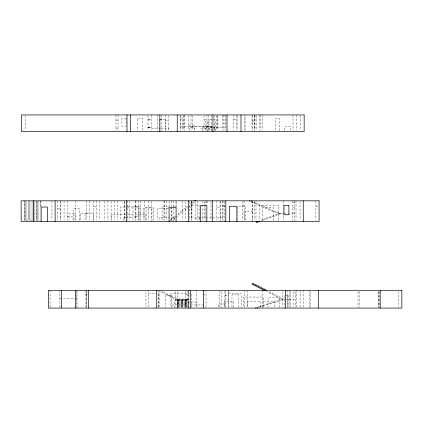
<?xml version="1.0" encoding="UTF-8"?>
<svg xmlns="http://www.w3.org/2000/svg" width="423" height="423" viewBox="0 0 423 423"><rect width="100%" height="100%" fill="white"/><g stroke="black" fill="none" stroke-linecap="round" stroke-linejoin="round"><path stroke-width="0.32" stroke-dasharray="2.12 1.59" d="M262.276 220.462L280.2 213.938L280.2 213.282L278.688 213.282L278.688 212.621L277.171 212.621L277.171 211.965L275.653 211.965L275.653 211.31L274.136 211.31L274.136 210.654L272.618 210.654L272.618 209.993L271.101 209.993L271.101 209.337L269.588 209.337L269.588 208.682L268.071 208.682L268.071 208.026L266.553 208.026L266.553 207.365L265.036 207.365L265.036 206.71L263.518 206.71L263.518 206.054L262.001 206.054L262.001 205.398L260.489 205.398L260.489 204.737L258.971 204.737L258.971 204.082L257.454 204.082L257.454 203.426L255.936 203.426L255.936 202.77L254.419 202.77L254.419 202.109L252.906 202.109L252.906 201.454M170.749 221.504L175.371 217.813M175.883 217.406L187.69 207.984M188.203 207.577L195.907 201.427L195.907 220.209M259.273 307.267L283.119 299.627L283.119 298.4L281.575 298.4L281.575 297.612L280.026 297.612L280.026 296.824L278.477 296.824L278.477 296.042L276.928 296.042L276.928 295.254L275.378 295.254L275.378 294.466L273.829 294.466L273.829 293.684L272.285 293.684L272.285 292.896L270.736 292.896L270.736 292.108L269.187 292.108L269.187 291.325M180.314 118.107L182.821 118.107L182.821 130.295M233.633 119.482L236.415 119.482M148.013 119.54L151.656 119.54M159.762 119.603L165.52 119.603L165.52 130.316M204.008 119.746L206.953 119.746M159.857 119.815L161.681 119.815M148.013 119.926L151.656 119.926M115.965 120.121L118.033 120.121M165.335 120.544L168.328 120.544M252.008 121.02L254.72 121.02M188.584 125.43L194.585 125.43L194.585 130.347M180.864 126.207L211.283 126.207L211.283 130.384M190.963 126.429L212.298 126.429M148.013 127.196L151.656 127.196M211.838 127.212L209.919 127.212L209.919 130.326M212.425 127.212L223.36 127.212M148.013 127.492L151.656 127.492M148.013 127.582L151.656 127.603M115.965 128.317L118.033 128.317M151.656 128.375L160.217 128.375M160.877 128.375L168.777 128.375L168.777 130.295M24.344 201.845L31.984 201.845M32.619 201.845L40.894 201.845M191.931 202.485L193.258 202.485L193.258 201.427M24.344 202.881L31.984 202.881M32.619 202.881L40.894 202.881M292.822 202.855L296.021 202.855M191.931 203.542L190.609 203.542L190.609 204.6L189.287 204.6M24.344 203.912L31.984 203.912M32.619 203.912L40.894 203.912M24.344 204.949L31.984 204.949M32.619 204.949L40.894 204.949M191.534 205.102L199.106 205.102L199.106 220.187M242.522 205.382L244.066 205.382M222.62 205.969L224.708 205.969M24.344 205.985L31.984 205.985M32.619 205.985L40.894 205.985M173.525 206.197L175.957 206.197M93.837 206.345L96.835 206.345M169.189 206.413L162.062 206.413L162.062 220.187M126.683 206.757L129.866 206.757M187.521 206.71L186.638 206.71L186.638 207.767L185.311 207.767L185.311 208.825L183.989 208.825L183.989 209.882L182.667 209.882L182.667 210.94L181.34 210.94L181.34 211.992L180.018 211.992L180.018 213.049L178.691 213.049L178.691 214.107L177.369 214.107L177.369 215.164M222.99 206.72L225.797 206.72M315.875 206.715L318.434 206.715M135.297 206.947L138.49 206.947M24.344 207.016L31.984 207.016M32.619 207.016L40.254 207.016M189.795 207.185L191.799 207.185M292.822 207.476L294.842 207.476M216.856 207.519L220.05 207.519M24.344 208.053L31.984 208.053M32.619 208.053L40.254 208.053M57.65 208.349L60.843 208.349M24.344 209.089L31.984 209.089M32.619 209.089L40.254 209.089M24.344 210.12L31.984 210.12M32.619 210.12L40.254 210.12M24.344 211.156L31.984 211.156M32.619 211.156L40.254 211.156M252.795 211.31L244.388 211.31L244.388 220.23M24.344 212.193L31.984 212.193M32.619 212.193L40.254 212.193M292.822 213.06L296.021 213.06M24.344 213.224L31.984 213.224M32.619 213.224L40.254 213.224M86.757 213.218L80.28 213.218L80.28 220.23M280.2 213.499L279 213.499L279 213.938M283.357 213.938L277.795 213.938L277.795 214.376L276.589 214.376L276.589 214.815L275.389 214.815L275.389 215.249L274.183 215.249L274.183 215.688L272.983 215.688L272.983 216.127L271.778 216.127L271.778 216.565L270.572 216.565L270.572 217.004L269.372 217.004L269.372 217.443L266.961 217.882L266.961 218.316L265.76 218.316L265.76 218.754L264.555 218.754L264.555 219.193L263.349 219.193L263.349 219.632L262.149 219.632L262.149 220.071L260.943 220.071L260.943 220.51M283.986 213.938L292.822 213.938M24.344 214.26L31.984 214.26M32.619 214.26L40.254 214.26M24.344 215.296L31.984 215.296M32.619 215.296L40.254 215.296M175.603 216.222L174.72 216.222L174.72 217.274M24.344 216.327L31.984 216.327M32.619 216.327L40.254 216.327M135.297 216.412L138.49 216.412M67.262 216.856L72.999 216.856L72.999 220.341M125.731 217.179L123.188 217.179L123.188 220.267M126.366 217.179L135.905 217.179M24.344 217.364L31.984 217.364M32.619 217.364L40.254 217.364M222.62 217.94L195.611 217.94L195.611 220.314M24.344 218.4L31.984 218.4M32.619 218.4L40.254 218.4M24.344 219.431L31.984 219.431M32.619 219.431L40.254 219.431M31.984 220.468L24.344 220.468L24.344 200.814M32.619 220.468L40.254 220.468M169.866 220.446L170.749 220.446L170.749 219.389L172.071 219.389L172.071 218.331L173.398 218.331L173.398 217.274M148.61 293.419L157.023 293.419M228.415 293.567L241.29 293.567L241.29 307.41M202.839 294.434L206.022 294.434M85.938 294.646L87.54 294.646M185.486 294.799L187.902 294.799M224.909 295.545L228.425 295.545M284.996 295.693L288.877 295.693L288.877 307.415M170.881 295.804L169.073 295.344L169.073 294.889L168.169 294.889L168.169 294.429L167.265 294.429L167.265 293.969L166.361 293.969L166.361 293.509L164.552 293.054L164.552 292.594L162.744 292.134L162.744 291.68L161.84 291.68L161.84 291.22M170.881 296.264L172.69 296.724L172.69 297.179L173.594 297.179L173.594 297.639L174.498 297.639L174.498 298.099L175.402 298.099M175.402 298.559L176.306 298.559L176.306 299.013L188.378 299.019M59.881 298.717L76.737 298.717M177.216 299.183L188.378 299.183M284.388 299.183L281.575 299.183L266.273 291.415M285.023 299.183L293.885 299.183M188.378 299.473L176.306 299.473L160.275 291.341M177.216 299.928L188.378 299.928M177.216 300.378L188.378 300.378M187.902 300.732L174.228 300.732L174.228 307.458M177.216 300.832L188.378 300.832M177.216 301.282L188.378 301.282M263.206 301.335L274.543 301.335L274.543 307.458M177.216 301.736L188.378 301.736M187.902 302.011L190.461 302.011M191.101 302.011L196.859 302.011L196.859 307.463M177.216 302.186L188.378 302.186M177.216 302.641L188.378 302.641M177.216 303.095L188.378 303.095M177.216 303.545L188.378 303.545M177.216 304L188.378 304M225.285 304L218.469 304L218.469 307.489M177.216 304.449L188.378 304.449M203.77 304.941L172.61 304.941L172.61 307.442M177.216 305.353L188.378 305.353M177.216 305.808L188.378 305.808M177.216 306.257L188.378 306.257M177.216 306.712L188.378 306.712M177.216 307.167L188.378 307.167M256.761 307.183L258.152 307.183L258.152 306.738L259.537 306.738L259.537 306.294L262.313 305.85L262.313 305.406L263.698 305.406L263.698 304.962L266.474 304.518L266.474 304.074L269.25 303.629L269.25 303.185L272.021 302.741L272.021 302.297L273.411 302.297L273.411 301.853L274.797 301.853L274.797 301.409L276.187 301.409L276.187 300.965L278.958 300.52L278.958 300.076L280.349 300.076L280.349 299.627L281.734 299.627L281.734 299.183M251.072 201.972L278.688 213.938M398.202 291.616L398.202 307.41M379.531 291.616L379.531 307.41M378.712 291.616L378.712 307.41M378.289 291.616L378.289 307.41M359.825 291.616L359.825 307.41M357.995 291.616L357.995 307.41M315.875 200.814L315.875 220.214M310.424 291.616L310.424 307.41M309.773 290.3L309.773 307.41M303.518 290.3L303.518 307.41M300.848 290.3L300.848 307.41M300.52 115.569L300.52 130.295M300.05 201.459L300.05 220.209M296.66 114.929L296.66 130.295M296.549 290.3L296.549 307.41M296.021 200.814L296.021 220.209M295.719 291.616L295.719 307.41M294.842 200.814L294.842 221.504M293.885 291.569L293.885 307.436M293.023 114.929L293.023 130.295M292.822 200.814L292.822 221.504M290.707 130.39L290.707 126.831L284.415 126.831L284.415 130.39M290.162 291.616L290.162 307.41M289.871 290.3L289.871 307.41M287.296 295.693L287.296 307.415M287.206 290.3L287.206 307.41M284.425 295.693L284.425 307.415M283.177 200.814L283.177 220.209M282.818 291.616L282.818 307.41M280.2 213.282L280.2 213.938M279.762 130.919L279.762 118.482L275.622 118.482L275.622 130.919M279.46 307.41L279.46 297.496L268.039 297.496L268.039 307.41M278.614 220.193L278.614 205.16L259.812 205.16L259.812 220.193M273.692 220.198L273.692 207.809L262.672 207.809L262.672 220.198M263.206 307.458L263.206 297.036L243.431 297.036L243.431 307.421M262.556 114.929L262.556 130.295M262.228 290.3L262.228 307.41M260.875 307.458L260.875 301.335L247.18 301.335L247.18 307.458M260.261 114.929L260.261 130.295M259.775 114.929L259.775 130.295M256.364 115.569L256.364 130.295M255.994 200.814L255.994 220.209M254.969 115.569L254.969 130.295M254.873 201.459L254.873 220.209M254.72 114.929L254.72 130.919M254.334 114.929L254.334 130.295M252.727 115.569L252.727 130.295M252.795 200.814L252.795 221.504M252.288 200.814L252.288 220.209M252.008 114.929L252.008 130.919M247.524 290.3L247.524 307.41M245.324 220.224L245.324 206.191L237.879 206.191L237.879 220.224M244.695 290.3L244.695 307.41M244.066 200.814L244.066 220.214M242.522 201.459L242.522 220.214M238.725 307.431L238.725 294.646L231.978 294.646L231.978 307.431M237.351 115.569L237.351 130.295M236.415 114.929L236.415 130.305M233.633 114.929L233.633 130.305M233.586 307.458L233.586 301.335L224.248 301.335L224.248 307.458M228.425 290.3L228.425 307.41M228.187 291.611L228.187 307.41M225.935 114.929L225.935 130.295M225.285 290.3L225.285 308.071M225.02 114.929L225.02 130.295M224.909 291.611L224.909 307.41M224.708 201.454L224.708 221.504M223.36 114.929L223.36 130.326M222.99 200.814L222.99 220.214M222.62 200.814L222.62 220.314M222.382 114.929L222.382 130.295M221.826 291.616L221.826 307.41M220.573 200.814L220.573 220.209M220.05 201.459L220.05 221.504M219.156 290.3L219.156 307.41M217.893 114.929L217.893 130.295M217.216 115.569L217.216 130.295M216.856 200.814L216.856 220.23M216.359 115.569L216.359 130.295M215.27 130.919L215.27 119.794L208.967 119.794L208.967 130.919M214.879 130.919L214.879 126.985L202.49 126.985L202.49 130.919M214.493 115.569L214.493 130.295M214.297 127.212L214.297 130.326M211.986 130.337L211.986 128.481L201.015 128.481L201.015 130.337M211.458 114.929L211.458 130.295M210.992 201.459L210.992 220.209M208.809 114.929L208.809 130.295M207.312 130.919L207.312 121.041L205.425 121.041L205.425 130.919M207.238 200.814L207.238 204.69M206.953 114.929L206.953 130.919M206.667 126.207L206.667 130.384M206.524 200.814L206.524 204.69M206.022 290.3L206.022 307.421M205.811 200.814L205.811 220.209M204.811 201.459L204.811 220.209M204.008 115.569L204.008 130.919M202.892 200.814L202.892 220.209M199.17 217.94L199.17 220.314M197.689 200.814L197.689 220.209M196.172 290.3L196.172 307.41M194.205 130.347L194.205 127.889L189.456 127.889L189.456 130.347M192.819 115.569L192.819 130.295M191.957 201.459L191.957 220.209M191.799 200.814L191.799 220.209M191.55 200.814L191.55 220.209M191.302 307.431L191.302 293.419L170.924 293.419L170.924 307.431M190.995 114.929L190.995 130.295M189.795 201.459L189.795 220.209M188.595 115.569L188.584 130.347M188.378 291.569L188.378 308.071M188.156 290.3L188.156 307.41M187.902 290.3L187.902 307.463M185.486 291.616L185.486 307.436M185.39 201.459L185.39 220.209M184.766 114.929L184.766 130.295M183.989 114.929L183.989 130.295M183.122 115.569L183.122 130.295M182.556 201.459L182.556 220.209M180.864 115.569L180.864 130.384M180.335 114.929L180.335 130.295M177.216 291.569L177.216 308.071M176.724 201.459L176.724 206.63M175.957 201.459L175.957 205.985M175.36 291.616L175.36 307.41M174.884 220.309L174.884 217.322L159.281 217.322L159.281 220.309M173.525 200.814L173.525 221.504M171.653 200.814L171.653 205.985M171.653 206.63L171.653 220.209M171.717 307.426L171.717 295.233L165.393 295.233L165.393 307.426M171.489 220.193L171.489 208.417L157.208 208.417L157.208 220.193M169.496 201.459L169.496 205.985M168.328 115.569L168.328 130.295M166.667 200.814L166.667 220.209M165.335 114.929L165.335 130.295M164.642 200.814L164.642 220.209M163.992 200.814L163.992 220.209M161.681 114.929L161.681 130.924M159.122 119.603L159.122 130.316M159.127 290.3L159.127 307.41M158.683 290.3L158.683 307.41M158.318 293.419L158.318 307.431M157.224 114.929L157.224 130.295M153.66 220.182L153.66 207.672L146.083 207.672L146.083 220.182M151.952 221.504L151.952 207.926L143.561 207.926L143.561 220.209M151.656 114.929L151.656 130.295M151.429 201.459L151.429 220.209M148.61 290.3L148.61 307.431M148.23 200.814L148.23 220.209M148.013 115.569L148.013 130.295M145.94 291.616L145.94 307.41M145.887 220.288L145.887 214.207L111.735 214.207L111.735 220.288M144.349 200.814L144.349 220.209M142.736 130.3L142.736 118.202L137.168 118.202L137.168 130.3M140.653 200.814L140.653 220.209M139.944 220.23L139.944 206.223L133.012 206.223L133.012 220.23M138.49 200.814L138.49 220.209M138.168 220.288L138.205 207.053L120.661 207.053L120.661 220.187M135.905 200.814L135.905 220.267M135.297 200.814L135.297 220.209M129.866 201.459L129.866 220.219M127.614 200.814L127.614 220.209M124.515 201.459L124.515 220.209M124.415 201.459L124.415 220.209M118.033 114.929L118.033 130.295M117.546 200.814L117.546 220.209M115.965 114.929L115.965 130.295M114.337 200.814L114.337 220.209M111.127 201.459L111.127 220.209M107.934 200.814L107.934 220.209M104.222 201.459L104.222 220.209M99.643 201.459L99.643 220.209M96.835 200.814L96.835 220.209M93.837 200.814L93.837 220.209M93.266 220.198L93.266 213.668L85.06 213.668L85.06 220.198M89.443 200.814L89.443 220.209M86.757 200.814L86.757 220.23M86.726 291.616L86.726 307.41M86.652 290.3L86.652 307.41M85.938 290.3L85.938 307.431M79.175 220.203L79.175 208.497L73.882 208.497L73.882 220.203M77.012 290.3L77.012 307.447M76.737 291.595L76.737 307.447M75.458 200.814L75.458 220.209M75.072 220.198L75.072 213.668L69.002 213.668L69.002 220.198M67.262 200.814L67.262 220.341M64.069 200.814L64.069 220.209M60.843 200.814L60.843 220.209M60.743 201.459L60.743 220.209M59.881 290.3L59.881 307.447M57.65 200.814L57.65 220.209M51.929 201.459L51.929 220.209M50.051 290.3L50.051 307.41M40.894 200.814L40.894 206.435M36.5 201.459L36.5 220.209M25.137 115.569L25.137 130.295M126.091 118.498L121.914 118.498L121.914 126.154L126.091 126.154L126.091 118.498M244.975 130.295L244.975 114.929L244.917 130.295"/><path stroke-width="0.63" d="M259.807 221.361L257.332 222.26L256.132 222.26L256.132 221.821L257.332 221.821L257.332 221.382M256.761 308.071L258.019 307.669M194.58 200.375L195.907 200.375M264.512 290.522L252.156 284.245L252.156 283.463L253.7 283.463L253.7 284.245L255.249 284.245L255.249 285.033L256.798 285.033L256.798 285.821L258.347 285.821L258.347 286.604L259.896 286.604L259.896 287.391L261.446 287.391L261.446 288.179L262.995 288.179L262.995 288.962L264.539 288.962L264.539 289.75L266.088 289.75L266.088 290.538M380.198 290.3L380.198 308.071M318.281 290.3L318.281 308.071M303.249 200.814L303.249 221.504M285.488 290.3L285.488 308.071M255.376 307.627L255.376 308.071M251.389 200.798L251.389 201.454M249.871 200.798L249.871 201.454M240.994 114.929L240.994 131.574M236.864 221.504L236.864 206.26L229.403 206.26L229.403 221.504M227.003 114.929L227.003 131.574M225.813 200.814L225.813 221.504M212.938 114.929L212.938 131.574M212.298 200.814L212.298 221.504M206.836 221.504L206.836 205.546L200.317 205.546L200.317 221.504M203.352 290.3L203.352 308.071M190.25 290.3L190.25 308.071M188.584 200.814L188.584 221.504M188.378 307.616L188.378 308.071M177.226 114.929L177.226 131.574M177.216 307.616L177.216 308.071M176.1 221.504L176.1 207.265L169.084 207.265L169.084 221.504M159.857 114.929L159.857 131.574M156.732 290.3L156.732 308.071M130.633 114.929L130.633 131.574M126.99 114.929L126.99 131.574M126.673 200.814L126.673 221.504M88.354 290.3L88.354 308.071M75.389 290.3L75.389 308.071M61.504 290.3L61.504 308.071M55.122 200.814L55.122 221.504M47.297 221.504L47.297 207.027L41.158 207.027L41.158 221.504M33.306 200.814L33.306 221.504M304.158 114.929L21.494 114.929L21.494 131.574L304.158 131.574L304.158 114.929M319.074 200.814L21.15 200.814L21.15 221.504L319.074 221.504L319.074 200.814M288.914 205.52L283.981 205.52L283.981 214.778L288.914 214.778L288.914 205.52M401.85 290.3L48.423 290.3L48.423 308.071L401.85 308.071L401.85 290.3"/></g></svg>
